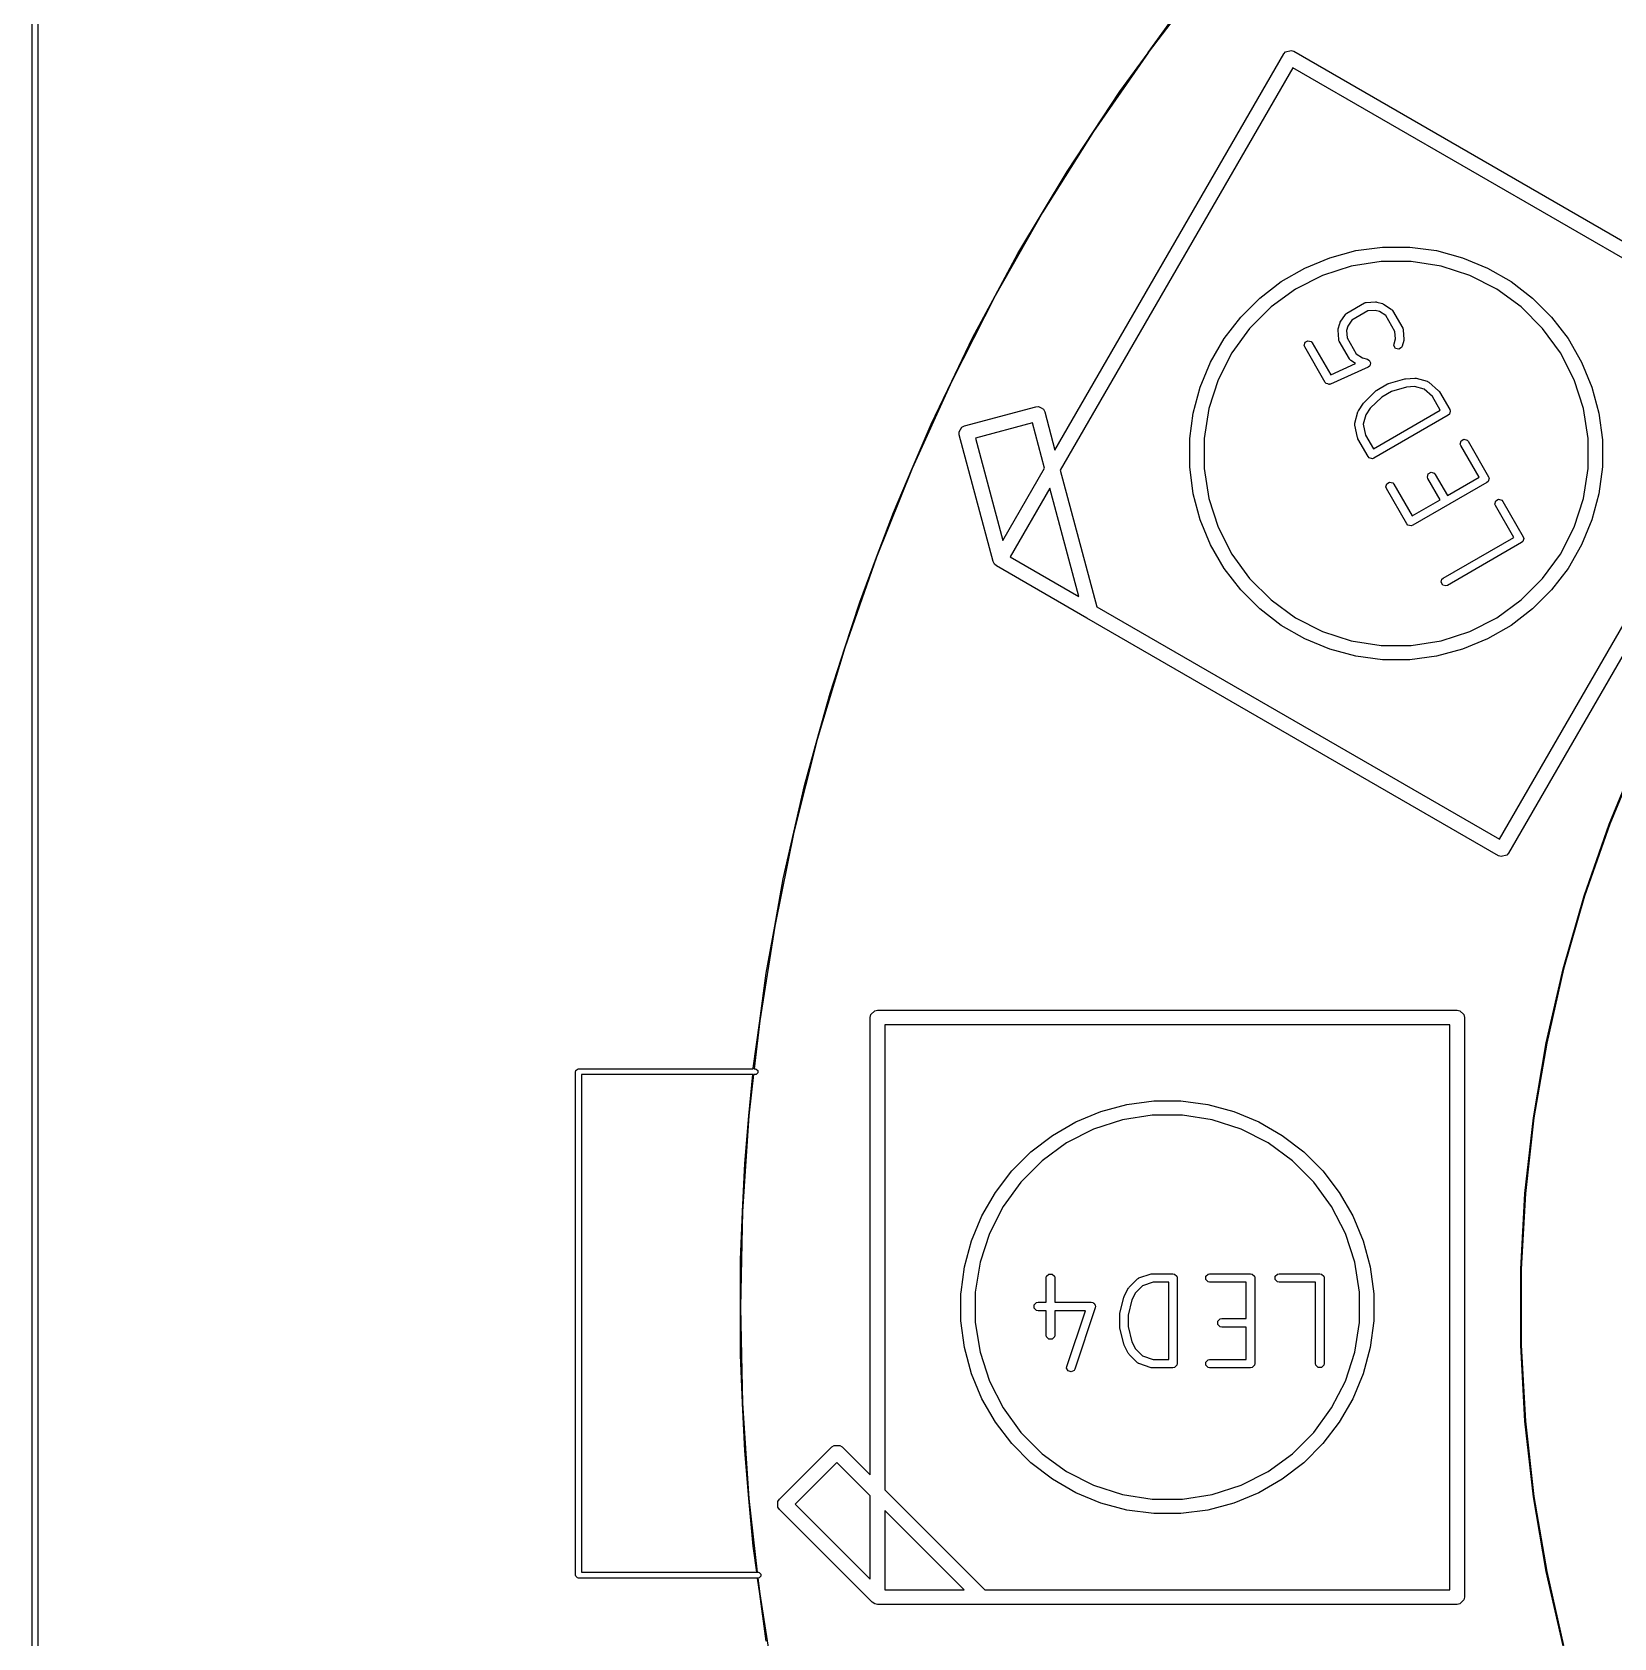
# Model space of a CAD drawing. Header units: inches. Extents: x 4.13 to 6.29, y -4.64 to -3.05.
# Drawn here: x 4.133 to 4.67, y -3.96 to -3.415 of the extents above; entities that cross this region are included whole.
import ezdxf

# ---------------------------------------------------------------- set-up
doc = ezdxf.new("R2010")
doc.units = ezdxf.units.IN
doc.header["$MEASUREMENT"] = 0
doc.layers.add('F.Silkscreen', color=41, linetype='CONTINUOUS', true_color=0xf2eda1)

msp = doc.modelspace()

# ---------------------------------------------------------------- linework, layer by layer
at = {"layer": 'F.Silkscreen', "linetype": 'CONTINUOUS'}
for p, q in [((4.13287, -4.63583), (4.13287, -3.05118)), ((4.13484, -3.05217), (4.13484, -4.63484)), ((4.53159, -3.39569), (4.51189, -3.42157)), ((4.51189, -3.42157), (4.52145, -3.40841)), ((4.48025, -3.55658), (4.55794, -3.42202)), ((4.51189, -3.42158), (4.49336, -3.44831)), ((4.50232, -3.43474), (4.51189, -3.42158)), ((4.51189, -3.42158), (4.51189, -3.42157)), ((4.51189, -3.42157), (4.51189, -3.42157)), ((4.51189, -3.42157), (4.51189, -3.42158)), ((4.55794, -3.42202), (4.55859, -3.42128)), ((4.55859, -3.42128), (4.56044, -3.42079)), ((4.56044, -3.42079), (4.56136, -3.4211)), ((4.56044, -3.42079), (4.56044, -3.42079)), ((4.56136, -3.4211), (4.73184, -3.51953)), ((4.56102, -3.42668), (4.48208, -3.56341)), ((4.72717, -3.52261), (4.56102, -3.42668)), ((4.49336, -3.44831), (4.50232, -3.43474)), ((4.49336, -3.44832), (4.47605, -3.47586)), ((4.4844, -3.4619), (4.49336, -3.44832)), ((4.49336, -3.44832), (4.49336, -3.44831)), ((4.49336, -3.44831), (4.49336, -3.44832)), ((4.49336, -3.44832), (4.49336, -3.44832)), ((4.47605, -3.47586), (4.4844, -3.4619)), ((4.47605, -3.47587), (4.46, -3.50416)), ((4.4677, -3.48983), (4.47605, -3.47587)), ((4.47605, -3.47587), (4.47605, -3.47586)), ((4.47605, -3.47586), (4.47605, -3.47586)), ((4.47605, -3.47586), (4.47605, -3.47587)), ((4.46, -3.50416), (4.4677, -3.48983)), ((4.57356, -3.49121), (4.58243, -3.48883)), ((4.58243, -3.48883), (4.59154, -3.48763)), ((4.59154, -3.48763), (4.60073, -3.48763)), ((4.60073, -3.48763), (4.60984, -3.48883)), ((4.60984, -3.48883), (4.61871, -3.49121)), ((4.55711, -3.49932), (4.56507, -3.49472)), ((4.56507, -3.49472), (4.57356, -3.49121)), ((4.58086, -3.49409), (4.57109, -3.49726)), ((4.591, -3.49248), (4.58086, -3.49409)), ((4.60127, -3.49248), (4.591, -3.49248)), ((4.61141, -3.49409), (4.60127, -3.49248)), ((4.62118, -3.49726), (4.61141, -3.49409)), ((4.61871, -3.49121), (4.6272, -3.49472)), ((4.6272, -3.49472), (4.63516, -3.49932)), ((4.54983, -3.50491), (4.55711, -3.49932)), ((4.57109, -3.49726), (4.56194, -3.50192)), ((4.63033, -3.50192), (4.62118, -3.49726)), ((4.63516, -3.49932), (4.64244, -3.50491)), ((4.45999, -3.50417), (4.44522, -3.53315)), ((4.45228, -3.51849), (4.45999, -3.50417)), ((4.45999, -3.50417), (4.45999, -3.50416)), ((4.45999, -3.50416), (4.46, -3.50416)), ((4.46, -3.50416), (4.45999, -3.50417)), ((4.54333, -3.51141), (4.54983, -3.50491)), ((4.56194, -3.50192), (4.55364, -3.50796)), ((4.57936, -3.51006), (4.58537, -3.5066)), ((4.58537, -3.5066), (4.58544, -3.50657)), ((4.58544, -3.50657), (4.58546, -3.50655)), ((4.58546, -3.50655), (4.58568, -3.50649)), ((4.58568, -3.50649), (4.5859, -3.50642)), ((4.5859, -3.50642), (4.58593, -3.50642)), ((4.58593, -3.50642), (4.586, -3.50641)), ((4.586, -3.50641), (4.5891, -3.50622)), ((4.5891, -3.50622), (4.58933, -3.50625)), ((4.58933, -3.50625), (4.58956, -3.50627)), ((4.58956, -3.50627), (4.59145, -3.50677)), ((4.59145, -3.50677), (4.59166, -3.50688)), ((4.59166, -3.50688), (4.59187, -3.50696)), ((4.59187, -3.50696), (4.59446, -3.50867)), ((4.63863, -3.50796), (4.63033, -3.50192)), ((4.64244, -3.50491), (4.64894, -3.51141)), ((4.53774, -3.5187), (4.54333, -3.51141)), ((4.55364, -3.50796), (4.54638, -3.51522)), ((4.57717, -3.5131), (4.57888, -3.51052)), ((4.57888, -3.51052), (4.57893, -3.51047)), ((4.57893, -3.51047), (4.57894, -3.51043)), ((4.57894, -3.51043), (4.57912, -3.51028)), ((4.57912, -3.51028), (4.57928, -3.51012)), ((4.57928, -3.51012), (4.57931, -3.51011)), ((4.57931, -3.51011), (4.57936, -3.51006)), ((4.5811, -3.51239), (4.57971, -3.5145)), ((4.58651, -3.50926), (4.5811, -3.51239)), ((4.58904, -3.50911), (4.58651, -3.50926)), ((4.59048, -3.5095), (4.58904, -3.50911)), ((4.59259, -3.51089), (4.59048, -3.5095)), ((4.59572, -3.5163), (4.59259, -3.51089)), ((4.59446, -3.50867), (4.59451, -3.50872)), ((4.59451, -3.50872), (4.59454, -3.50873)), ((4.59454, -3.50873), (4.59469, -3.50891)), ((4.59469, -3.50891), (4.59486, -3.50907)), ((4.59486, -3.50907), (4.59487, -3.5091)), ((4.59487, -3.5091), (4.59491, -3.50915)), ((4.59491, -3.50915), (4.59838, -3.51516)), ((4.64589, -3.51522), (4.63863, -3.50796)), ((4.64894, -3.51141), (4.65453, -3.5187)), ((4.54638, -3.51522), (4.54034, -3.52353)), ((4.57643, -3.51588), (4.57646, -3.51565)), ((4.57662, -3.51897), (4.57643, -3.51588)), ((4.57646, -3.51565), (4.57648, -3.51542)), ((4.57648, -3.51542), (4.57699, -3.51353)), ((4.57699, -3.51353), (4.57709, -3.51332)), ((4.57709, -3.51332), (4.57717, -3.5131)), ((4.57971, -3.5145), (4.57932, -3.51594)), ((4.57932, -3.51594), (4.57947, -3.51846)), ((4.59587, -3.51883), (4.59572, -3.5163)), ((4.59838, -3.51516), (4.5984, -3.51523)), ((4.5984, -3.51523), (4.59843, -3.51525)), ((4.59843, -3.51525), (4.59849, -3.51547)), ((4.59849, -3.51547), (4.59856, -3.51569)), ((4.59856, -3.51569), (4.59855, -3.51572)), ((4.59855, -3.51572), (4.59857, -3.51579)), ((4.59857, -3.51579), (4.59876, -3.51889)), ((4.65193, -3.52353), (4.64589, -3.51522)), ((4.44522, -3.53315), (4.45228, -3.51849)), ((4.53314, -3.52665), (4.53774, -3.5187)), ((4.56494, -3.52102), (4.56522, -3.51995)), ((4.56512, -3.52155), (4.56494, -3.52102)), ((4.57205, -3.53356), (4.56512, -3.52155)), ((4.56522, -3.51995), (4.56618, -3.5194)), ((4.56618, -3.5194), (4.56724, -3.51969)), ((4.56724, -3.51969), (4.56761, -3.52011)), ((4.56761, -3.52011), (4.5739, -3.53099)), ((4.57664, -3.51904), (4.57662, -3.51897)), ((4.57663, -3.51908), (4.57664, -3.51904)), ((4.5767, -3.51929), (4.57663, -3.51908)), ((4.57676, -3.51952), (4.5767, -3.51929)), ((4.57678, -3.51954), (4.57676, -3.51952)), ((4.57681, -3.51961), (4.57678, -3.51954)), ((4.58027, -3.52561), (4.57681, -3.51961)), ((4.57947, -3.51846), (4.5826, -3.52388)), ((4.59538, -3.52106), (4.59542, -3.5205)), ((4.59593, -3.52201), (4.59538, -3.52106)), ((4.59542, -3.5205), (4.59587, -3.51883)), ((4.597, -3.5223), (4.59593, -3.52201)), ((4.59795, -3.52174), (4.597, -3.5223)), ((4.5982, -3.52124), (4.59795, -3.52174)), ((4.59871, -3.51935), (4.5982, -3.52124)), ((4.59872, -3.51912), (4.59871, -3.51935)), ((4.59876, -3.51889), (4.59872, -3.51912)), ((4.63125, -3.68875), (4.72717, -3.52261)), ((4.73275, -3.52294), (4.63433, -3.69342)), ((4.65453, -3.5187), (4.65913, -3.52665)), ((4.52963, -3.53514), (4.53314, -3.52665)), ((4.54034, -3.52353), (4.53568, -3.53268)), ((4.5866, -3.52842), (4.57389, -3.53415)), ((4.5739, -3.53099), (4.58236, -3.52717)), ((4.58032, -3.52567), (4.58027, -3.52561)), ((4.58033, -3.5257), (4.58032, -3.52567)), ((4.58049, -3.52586), (4.58033, -3.5257)), ((4.58064, -3.52603), (4.58049, -3.52586)), ((4.58068, -3.52604), (4.58064, -3.52603)), ((4.58073, -3.52609), (4.58068, -3.52604)), ((4.58236, -3.52717), (4.58073, -3.52609)), ((4.5826, -3.52388), (4.58471, -3.52527)), ((4.58471, -3.52527), (4.58638, -3.52572)), ((4.58638, -3.52572), (4.58688, -3.52597)), ((4.58705, -3.52809), (4.5866, -3.52842)), ((4.58688, -3.52597), (4.58692, -3.52603)), ((4.58692, -3.52603), (4.58699, -3.52606)), ((4.58699, -3.52606), (4.58719, -3.5265)), ((4.58708, -3.52802), (4.58705, -3.52809)), ((4.58715, -3.52798), (4.58708, -3.52802)), ((4.58727, -3.52752), (4.58715, -3.52798)), ((4.58719, -3.5265), (4.58743, -3.52692)), ((4.58744, -3.52706), (4.58727, -3.52752)), ((4.58743, -3.52692), (4.58741, -3.52699)), ((4.58741, -3.52699), (4.58744, -3.52706)), ((4.65659, -3.53268), (4.65193, -3.52353)), ((4.65913, -3.52665), (4.66264, -3.53514)), ((4.44522, -3.53315), (4.43177, -3.56277)), ((4.43816, -3.54781), (4.44522, -3.53315)), ((4.44522, -3.53315), (4.44522, -3.53315)), ((4.44522, -3.53315), (4.44522, -3.53315)), ((4.44522, -3.53315), (4.44522, -3.53315)), ((4.53568, -3.53268), (4.53251, -3.54244)), ((4.57229, -3.53382), (4.57205, -3.53356)), ((4.57231, -3.53389), (4.57229, -3.53382)), ((4.57236, -3.53391), (4.57231, -3.53389)), ((4.57242, -3.53398), (4.57236, -3.53391)), ((4.57289, -3.53411), (4.57242, -3.53398)), ((4.57335, -3.53428), (4.57289, -3.53411)), ((4.57345, -3.53426), (4.57335, -3.53428)), ((4.57349, -3.53427), (4.57345, -3.53426)), ((4.57355, -3.53423), (4.57349, -3.53427)), ((4.57389, -3.53415), (4.57355, -3.53423)), ((4.58963, -3.53616), (4.59323, -3.53408)), ((4.59323, -3.53408), (4.5934, -3.53402)), ((4.5934, -3.53402), (4.59356, -3.53394)), ((4.59356, -3.53394), (4.59905, -3.53237)), ((4.59905, -3.53237), (4.59921, -3.53236)), ((4.59921, -3.53236), (4.59936, -3.53232)), ((4.59936, -3.53232), (4.60246, -3.53213)), ((4.60246, -3.53213), (4.60269, -3.53216)), ((4.60269, -3.53216), (4.60292, -3.53218)), ((4.60292, -3.53218), (4.6067, -3.53319)), ((4.6067, -3.53319), (4.60677, -3.53323)), ((4.60677, -3.53323), (4.6068, -3.53322)), ((4.6068, -3.53322), (4.607, -3.53334)), ((4.607, -3.53334), (4.60721, -3.53344)), ((4.60721, -3.53344), (4.60722, -3.53347)), ((4.60722, -3.53347), (4.60729, -3.53351)), ((4.60729, -3.53351), (4.61057, -3.53642)), ((4.65976, -3.54244), (4.65659, -3.53268)), ((4.52725, -3.54401), (4.52963, -3.53514)), ((4.58524, -3.54035), (4.58935, -3.53637)), ((4.59122, -3.53857), (4.58735, -3.54231)), ((4.58935, -3.53637), (4.5895, -3.53628)), ((4.5895, -3.53628), (4.58963, -3.53616)), ((4.59452, -3.53666), (4.59122, -3.53857)), ((4.59969, -3.53518), (4.59452, -3.53666)), ((4.6024, -3.53502), (4.59969, -3.53518)), ((4.60563, -3.53589), (4.6024, -3.53502)), ((4.60848, -3.53842), (4.60563, -3.53589)), ((4.61111, -3.54297), (4.60848, -3.53842)), ((4.61057, -3.53642), (4.61071, -3.5366)), ((4.61071, -3.5366), (4.61086, -3.53677)), ((4.61086, -3.53677), (4.61433, -3.54278)), ((4.66264, -3.53514), (4.66502, -3.54401)), ((4.44951, -3.5483), (4.47371, -3.54182)), ((4.47371, -3.54182), (4.47468, -3.54175)), ((4.47468, -3.54175), (4.47468, -3.54175)), ((4.47468, -3.54175), (4.47468, -3.54175)), ((4.47468, -3.54175), (4.47557, -3.54227)), ((4.47557, -3.54227), (4.47634, -3.54271)), ((4.47634, -3.54271), (4.47677, -3.54359)), ((4.47677, -3.54359), (4.48025, -3.55658)), ((4.52612, -3.55258), (4.52725, -3.54401)), ((4.53251, -3.54244), (4.5309, -3.55258)), ((4.58212, -3.54739), (4.58314, -3.5436)), ((4.58314, -3.5436), (4.58324, -3.54339)), ((4.58324, -3.54339), (4.58333, -3.54318)), ((4.58333, -3.54318), (4.58504, -3.54059)), ((4.58586, -3.54457), (4.58499, -3.5478)), ((4.58504, -3.54059), (4.58515, -3.54048)), ((4.58515, -3.54048), (4.58524, -3.54035)), ((4.58735, -3.54231), (4.58586, -3.54457)), ((4.58839, -3.55609), (4.61111, -3.54297)), ((4.6138, -3.54475), (4.58858, -3.55931)), ((4.61422, -3.54438), (4.6138, -3.54475)), ((4.61451, -3.54331), (4.61422, -3.54438)), ((4.61422, -3.54438), (4.61422, -3.54438)), ((4.61433, -3.54278), (4.61451, -3.54331)), ((4.66137, -3.55258), (4.65976, -3.54244)), ((4.66502, -3.54401), (4.66622, -3.55312)), ((4.43177, -3.56277), (4.43816, -3.54781)), ((4.44768, -3.55039), (4.44863, -3.54873)), ((4.44774, -3.55137), (4.44768, -3.55039)), ((4.44863, -3.54873), (4.44951, -3.5483)), ((4.47259, -3.5473), (4.45322, -3.55249)), ((4.47672, -3.5627), (4.47259, -3.5473)), ((4.58209, -3.54795), (4.5821, -3.54772)), ((4.5821, -3.54798), (4.58209, -3.54795)), ((4.5821, -3.54749), (4.58212, -3.54746)), ((4.5821, -3.54772), (4.5821, -3.54749)), ((4.5821, -3.54805), (4.5821, -3.54798)), ((4.58298, -3.55234), (4.5821, -3.54805)), ((4.58212, -3.54746), (4.58212, -3.54739)), ((4.58499, -3.5478), (4.58576, -3.55154)), ((4.45927, -3.59439), (4.44774, -3.55137)), ((4.45322, -3.55249), (4.46254, -3.58727)), ((4.52605, -3.55312), (4.52612, -3.55258)), ((4.52605, -3.56231), (4.52605, -3.55312)), ((4.5309, -3.55258), (4.5309, -3.56285)), ((4.58307, -3.55256), (4.58298, -3.55234)), ((4.58315, -3.55277), (4.58307, -3.55256)), ((4.58661, -3.55878), (4.58315, -3.55277)), ((4.58576, -3.55154), (4.58839, -3.55609)), ((4.61789, -3.5545), (4.61818, -3.55343)), ((4.61807, -3.55503), (4.61789, -3.5545)), ((4.62429, -3.56579), (4.61807, -3.55503)), ((4.61818, -3.55343), (4.61913, -3.55288)), ((4.61913, -3.55288), (4.6202, -3.55316)), ((4.6202, -3.55316), (4.62057, -3.55359)), ((4.62057, -3.55359), (4.6275, -3.5656)), ((4.66137, -3.56285), (4.66137, -3.55258)), ((4.66622, -3.55312), (4.66622, -3.56231)), ((4.58698, -3.5592), (4.58661, -3.55878)), ((4.58805, -3.55949), (4.58698, -3.5592)), ((4.58858, -3.55931), (4.58805, -3.55949)), ((4.58805, -3.55949), (4.58805, -3.55949)), ((4.43177, -3.56278), (4.41966, -3.59297)), ((4.42537, -3.57774), (4.43177, -3.56278)), ((4.43177, -3.56278), (4.43177, -3.56277)), ((4.43177, -3.56277), (4.43177, -3.56277)), ((4.43177, -3.56277), (4.43177, -3.56278)), ((4.46254, -3.58727), (4.47672, -3.5627)), ((4.48208, -3.56341), (4.49452, -3.60981)), ((4.52725, -3.57142), (4.52605, -3.56231)), ((4.5309, -3.56285), (4.53251, -3.57299)), ((4.60676, -3.56572), (4.60705, -3.56466)), ((4.60694, -3.56626), (4.60676, -3.56572)), ((4.61108, -3.57342), (4.60694, -3.56626)), ((4.60705, -3.56466), (4.608, -3.56411)), ((4.608, -3.56411), (4.60907, -3.56439)), ((4.60907, -3.56439), (4.60944, -3.56482)), ((4.60944, -3.56482), (4.61357, -3.57198)), ((4.61357, -3.57198), (4.62429, -3.56579)), ((4.62768, -3.56613), (4.6274, -3.56719)), ((4.6275, -3.5656), (4.62768, -3.56613)), ((4.65976, -3.57299), (4.66137, -3.56285)), ((4.66622, -3.56231), (4.66502, -3.57142)), ((4.47855, -3.56953), (4.4651, -3.59283)), ((4.48839, -3.60628), (4.47855, -3.56953)), ((4.52963, -3.58029), (4.52725, -3.57142)), ((4.59267, -3.56906), (4.59296, -3.56799)), ((4.59285, -3.56959), (4.59267, -3.56906)), ((4.59979, -3.5816), (4.59285, -3.56959)), ((4.59296, -3.56799), (4.59391, -3.56744)), ((4.59391, -3.56744), (4.59498, -3.56772)), ((4.59498, -3.56772), (4.59535, -3.56815)), ((4.59535, -3.56815), (4.60156, -3.57891)), ((4.62697, -3.56756), (4.60175, -3.58212)), ((4.6274, -3.56719), (4.62697, -3.56756)), ((4.66502, -3.57142), (4.66264, -3.58029)), ((4.41966, -3.59297), (4.42537, -3.57774)), ((4.53251, -3.57299), (4.53568, -3.58276)), ((4.60156, -3.57891), (4.61108, -3.57342)), ((4.62968, -3.57491), (4.62996, -3.57385)), ((4.62986, -3.57544), (4.62968, -3.57491)), ((4.63607, -3.5862), (4.62986, -3.57544)), ((4.62996, -3.57385), (4.63092, -3.57329)), ((4.63092, -3.57329), (4.63198, -3.57358)), ((4.63198, -3.57358), (4.63235, -3.574)), ((4.63235, -3.574), (4.63929, -3.58601)), ((4.65659, -3.58276), (4.65976, -3.57299)), ((4.53314, -3.58878), (4.52963, -3.58029)), ((4.53568, -3.58276), (4.54034, -3.59191)), ((4.60016, -3.58202), (4.59979, -3.5816)), ((4.60122, -3.5823), (4.60016, -3.58202)), ((4.60175, -3.58212), (4.60122, -3.5823)), ((4.65193, -3.59191), (4.65659, -3.58276)), ((4.66264, -3.58029), (4.65913, -3.58878)), ((4.53774, -3.59674), (4.53314, -3.58878)), ((4.6121, -3.60004), (4.63607, -3.5862)), ((4.63876, -3.58798), (4.61354, -3.60254)), ((4.63918, -3.58761), (4.63876, -3.58798)), ((4.63947, -3.58654), (4.63918, -3.58761)), ((4.63929, -3.58601), (4.63947, -3.58654)), ((4.65913, -3.58878), (4.65453, -3.59674)), ((4.41965, -3.59297), (4.40891, -3.62368)), ((4.41394, -3.6082), (4.41965, -3.59297)), ((4.41965, -3.59297), (4.41965, -3.59297)), ((4.41965, -3.59297), (4.41966, -3.59297)), ((4.41966, -3.59297), (4.41965, -3.59297)), ((4.4651, -3.59283), (4.48839, -3.60628)), ((4.54034, -3.59191), (4.54638, -3.60021)), ((4.64589, -3.60021), (4.65193, -3.59191)), ((4.4597, -3.59526), (4.45927, -3.59439)), ((4.46043, -3.59591), (4.4597, -3.59526)), ((4.4597, -3.59526), (4.4597, -3.59526)), ((4.49112, -3.61362), (4.46043, -3.59591)), ((4.54333, -3.60403), (4.53774, -3.59674)), ((4.65453, -3.59674), (4.64894, -3.60403)), ((4.54983, -3.61052), (4.54333, -3.60403)), ((4.54638, -3.60021), (4.55364, -3.60747)), ((4.61139, -3.60148), (4.61168, -3.60041)), ((4.61194, -3.60243), (4.61139, -3.60148)), ((4.61168, -3.60041), (4.6121, -3.60004)), ((4.61301, -3.60272), (4.61194, -3.60243)), ((4.61354, -3.60254), (4.61301, -3.60272)), ((4.63863, -3.60747), (4.64589, -3.60021)), ((4.64894, -3.60403), (4.64244, -3.61052)), ((4.40891, -3.62368), (4.41394, -3.6082)), ((4.49452, -3.60981), (4.63125, -3.68875)), ((4.55711, -3.61611), (4.54983, -3.61052)), ((4.55364, -3.60747), (4.56194, -3.61351)), ((4.63033, -3.61351), (4.63863, -3.60747)), ((4.64244, -3.61052), (4.63516, -3.61611)), ((4.63091, -3.69433), (4.49112, -3.61362)), ((4.56194, -3.61351), (4.57109, -3.61817)), ((4.62118, -3.61817), (4.63033, -3.61351)), ((4.56507, -3.62071), (4.55711, -3.61611)), ((4.57356, -3.62422), (4.56507, -3.62071)), ((4.57109, -3.61817), (4.58086, -3.62134)), ((4.58086, -3.62134), (4.591, -3.62295)), ((4.60127, -3.62295), (4.61141, -3.62134)), ((4.61141, -3.62134), (4.62118, -3.61817)), ((4.6272, -3.62071), (4.61871, -3.62422)), ((4.63516, -3.61611), (4.6272, -3.62071)), ((4.40891, -3.62368), (4.39955, -3.65484)), ((4.40388, -3.63915), (4.40891, -3.62368)), ((4.40891, -3.62368), (4.40891, -3.62368)), ((4.40891, -3.62368), (4.40891, -3.62368)), ((4.40891, -3.62368), (4.40891, -3.62368)), ((4.58243, -3.6266), (4.57356, -3.62422)), ((4.59154, -3.6278), (4.58243, -3.6266)), ((4.591, -3.62295), (4.60127, -3.62295)), ((4.60984, -3.6266), (4.60073, -3.6278)), ((4.61871, -3.62422), (4.60984, -3.6266)), ((4.60073, -3.6278), (4.59154, -3.6278)), ((4.39955, -3.65484), (4.40388, -3.63915)), ((4.39955, -3.65484), (4.3916, -3.68639)), ((4.39522, -3.67053), (4.39955, -3.65484)), ((4.39955, -3.65484), (4.39955, -3.65484)), ((4.39955, -3.65484), (4.39955, -3.65484)), ((4.39955, -3.65484), (4.39955, -3.65484)), ((4.6685, -3.68361), (4.67838, -3.65976)), ((4.67854, -3.65983), (4.66867, -3.68367)), ((4.3916, -3.68639), (4.39522, -3.67053)), ((4.3916, -3.68639), (4.38508, -3.71826)), ((4.38798, -3.70225), (4.3916, -3.68639)), ((4.3916, -3.68639), (4.3916, -3.68639)), ((4.3916, -3.68639), (4.3916, -3.68639)), ((4.3916, -3.68639), (4.3916, -3.68639)), ((4.65998, -3.70797), (4.6685, -3.68361)), ((4.66867, -3.68367), (4.66015, -3.70803)), ((4.63183, -3.69465), (4.63091, -3.69433)), ((4.63183, -3.69465), (4.63183, -3.69465)), ((4.63368, -3.69415), (4.63183, -3.69465)), ((4.63183, -3.69465), (4.63183, -3.69465)), ((4.63183, -3.69465), (4.63183, -3.69465)), ((4.63433, -3.69342), (4.63368, -3.69415)), ((4.63368, -3.69415), (4.63368, -3.69415)), ((4.38508, -3.71826), (4.38798, -3.70225)), ((4.65283, -3.73277), (4.65998, -3.70797)), ((4.66015, -3.70803), (4.65301, -3.73282)), ((4.38508, -3.71827), (4.37999, -3.75039)), ((4.38217, -3.73427), (4.38508, -3.71827)), ((4.38508, -3.71827), (4.38508, -3.71826)), ((4.38508, -3.71826), (4.38508, -3.71826)), ((4.38508, -3.71826), (4.38508, -3.71827)), ((4.37999, -3.75039), (4.38217, -3.73427)), ((4.64709, -3.75794), (4.65283, -3.73277)), ((4.65301, -3.73282), (4.64726, -3.75797)), ((4.41769, -3.74833), (4.41904, -3.74698)), ((4.41904, -3.74698), (4.42, -3.74679)), ((4.42, -3.74679), (4.61685, -3.74679)), ((4.61685, -3.74679), (4.61781, -3.74698)), ((4.61781, -3.74698), (4.61916, -3.74833)), ((4.3778, -3.76652), (4.37999, -3.7504)), ((4.37999, -3.7504), (4.37815, -3.76673)), ((4.37999, -3.7504), (4.37999, -3.75039)), ((4.37999, -3.75039), (4.37999, -3.7504)), ((4.37999, -3.7504), (4.37999, -3.7504)), ((4.4175, -3.74929), (4.41769, -3.74833)), ((4.4175, -3.90467), (4.4175, -3.74929)), ((4.4225, -3.75179), (4.4225, -3.90967)), ((4.61435, -3.75179), (4.4225, -3.75179)), ((4.61435, -3.94364), (4.61435, -3.75179)), ((4.61916, -3.74833), (4.61935, -3.74929)), ((4.61935, -3.74929), (4.61935, -3.94614)), ((4.64276, -3.78339), (4.64709, -3.75794)), ((4.64726, -3.75797), (4.64294, -3.78341)), ((4.31744, -3.76772), (4.31752, -3.76734)), ((4.31744, -3.93872), (4.31744, -3.76772)), ((4.31752, -3.76734), (4.31805, -3.76681)), ((4.31805, -3.76681), (4.31843, -3.76673)), ((4.31843, -3.76673), (4.37778, -3.76673)), ((4.37761, -3.7687), (4.31941, -3.7687)), ((4.31941, -3.7687), (4.31941, -3.93773)), ((4.37792, -3.7687), (4.37634, -3.78272)), ((4.37634, -3.78272), (4.37761, -3.7687)), ((4.37778, -3.76673), (4.3778, -3.76652)), ((4.37843, -3.7687), (4.37792, -3.7687)), ((4.37815, -3.76673), (4.37843, -3.76673)), ((4.37843, -3.76673), (4.3788, -3.76681)), ((4.3788, -3.76863), (4.37843, -3.7687)), ((4.3788, -3.76681), (4.37933, -3.76734)), ((4.37933, -3.76809), (4.3788, -3.76863)), ((4.37933, -3.76734), (4.37933, -3.76809)), ((4.49585, -3.78121), (4.50472, -3.77883)), ((4.50472, -3.77883), (4.51383, -3.77763)), ((4.51383, -3.77763), (4.52302, -3.77763)), ((4.52302, -3.77763), (4.53213, -3.77883)), ((4.53213, -3.77883), (4.541, -3.78121)), ((4.37634, -3.78273), (4.37416, -3.81519)), ((4.37489, -3.79893), (4.37634, -3.78273)), ((4.37634, -3.78273), (4.37634, -3.78272)), ((4.37634, -3.78272), (4.37634, -3.78273)), ((4.37634, -3.78273), (4.37634, -3.78273)), ((4.4794, -3.78932), (4.48736, -3.78472)), ((4.48736, -3.78472), (4.49585, -3.78121)), ((4.50315, -3.78409), (4.49338, -3.78726)), ((4.51329, -3.78248), (4.50315, -3.78409)), ((4.52356, -3.78248), (4.51329, -3.78248)), ((4.5337, -3.78409), (4.52356, -3.78248)), ((4.54347, -3.78726), (4.5337, -3.78409)), ((4.541, -3.78121), (4.54949, -3.78472)), ((4.54949, -3.78472), (4.55745, -3.78932)), ((4.63987, -3.80904), (4.64276, -3.78339)), ((4.64294, -3.78341), (4.64005, -3.80905)), ((4.47212, -3.79491), (4.4794, -3.78932)), ((4.49338, -3.78726), (4.48423, -3.79192)), ((4.55262, -3.79192), (4.54347, -3.78726)), ((4.55745, -3.78932), (4.56473, -3.79491)), ((4.46562, -3.80141), (4.47212, -3.79491)), ((4.48423, -3.79192), (4.47593, -3.79796)), ((4.56092, -3.79796), (4.55262, -3.79192)), ((4.56473, -3.79491), (4.57123, -3.80141)), ((4.37416, -3.81519), (4.37489, -3.79893)), ((4.46003, -3.8087), (4.46562, -3.80141)), ((4.47593, -3.79796), (4.46867, -3.80522)), ((4.56818, -3.80522), (4.56092, -3.79796)), ((4.57123, -3.80141), (4.57682, -3.8087)), ((4.46867, -3.80522), (4.46263, -3.81353)), ((4.57422, -3.81353), (4.56818, -3.80522)), ((4.45543, -3.81665), (4.46003, -3.8087)), ((4.57682, -3.8087), (4.58142, -3.81665)), ((4.63843, -3.83481), (4.63987, -3.80904)), ((4.64005, -3.80905), (4.63861, -3.83482)), ((4.37343, -3.83144), (4.37416, -3.81519)), ((4.37416, -3.81519), (4.37343, -3.84771)), ((4.37416, -3.81519), (4.37416, -3.81519)), ((4.37416, -3.81519), (4.37416, -3.81519)), ((4.37416, -3.81519), (4.37416, -3.81519)), ((4.45192, -3.82514), (4.45543, -3.81665)), ((4.46263, -3.81353), (4.45797, -3.82268)), ((4.57888, -3.82268), (4.57422, -3.81353)), ((4.58142, -3.81665), (4.58493, -3.82514)), ((4.45797, -3.82268), (4.4548, -3.83244)), ((4.58205, -3.83244), (4.57888, -3.82268)), ((4.44954, -3.83401), (4.45192, -3.82514)), ((4.58493, -3.82514), (4.58731, -3.83401)), ((4.37343, -3.84771), (4.37343, -3.83144)), ((4.44841, -3.84258), (4.44954, -3.83401)), ((4.4548, -3.83244), (4.45319, -3.84258)), ((4.58366, -3.84258), (4.58205, -3.83244)), ((4.58731, -3.83401), (4.58851, -3.84312)), ((4.47728, -3.83775), (4.47739, -3.8372)), ((4.47728, -3.84602), (4.47728, -3.83775)), ((4.47739, -3.8372), (4.47817, -3.83642)), ((4.47817, -3.83642), (4.47927, -3.83642)), ((4.47927, -3.83642), (4.48005, -3.8372)), ((4.48005, -3.8372), (4.48016, -3.83775)), ((4.48016, -3.83775), (4.48016, -3.84602)), ((4.50543, -3.8409), (4.50821, -3.83812)), ((4.50821, -3.83812), (4.50827, -3.83808)), ((4.50827, -3.83808), (4.50828, -3.83805)), ((4.50828, -3.83805), (4.50848, -3.83794)), ((4.50848, -3.83794), (4.50867, -3.83781)), ((4.50867, -3.83781), (4.50871, -3.83781)), ((4.50871, -3.83781), (4.50877, -3.83777)), ((4.50877, -3.83777), (4.51293, -3.83639)), ((4.51362, -3.83919), (4.51, -3.8404)), ((4.51293, -3.83639), (4.51316, -3.83636)), ((4.51316, -3.83636), (4.51339, -3.83631)), ((4.51339, -3.83631), (4.52032, -3.83631)), ((4.51888, -3.83919), (4.51362, -3.83919)), ((4.51888, -3.86543), (4.51888, -3.83919)), ((4.52032, -3.83631), (4.52087, -3.83642)), ((4.52087, -3.83642), (4.52165, -3.8372)), ((4.52165, -3.8372), (4.52176, -3.83775)), ((4.52176, -3.83775), (4.52176, -3.86687)), ((4.53147, -3.8372), (4.53225, -3.83642)), ((4.53147, -3.8383), (4.53147, -3.8372)), ((4.53225, -3.83908), (4.53147, -3.8383)), ((4.53225, -3.83642), (4.5328, -3.83631)), ((4.5328, -3.83919), (4.53225, -3.83908)), ((4.5328, -3.83631), (4.54667, -3.83631)), ((4.54523, -3.83919), (4.5328, -3.83919)), ((4.54523, -3.85157), (4.54523, -3.83919)), ((4.54667, -3.83631), (4.54722, -3.83642)), ((4.54722, -3.83642), (4.548, -3.8372)), ((4.548, -3.8372), (4.54811, -3.83775)), ((4.54811, -3.83775), (4.54811, -3.86687)), ((4.55504, -3.8372), (4.55582, -3.83642)), ((4.55504, -3.8383), (4.55504, -3.8372)), ((4.55582, -3.83908), (4.55504, -3.8383)), ((4.55582, -3.83642), (4.55637, -3.83631)), ((4.55637, -3.83919), (4.55582, -3.83908)), ((4.55637, -3.83631), (4.57024, -3.83631)), ((4.5688, -3.83919), (4.55637, -3.83919)), ((4.5688, -3.86687), (4.5688, -3.83919)), ((4.57024, -3.83631), (4.57079, -3.83642)), ((4.57079, -3.83642), (4.57157, -3.8372)), ((4.57157, -3.8372), (4.57168, -3.83775)), ((4.57168, -3.83775), (4.57168, -3.86687)), ((4.63843, -3.83482), (4.63843, -3.83481)), ((4.63843, -3.86062), (4.63843, -3.83482)), ((4.63861, -3.83482), (4.63861, -3.86062)), ((4.44834, -3.84312), (4.44841, -3.84258)), ((4.44834, -3.85231), (4.44834, -3.84312)), ((4.45319, -3.84258), (4.45319, -3.85285)), ((4.50228, -3.84988), (4.50367, -3.84434)), ((4.50367, -3.84434), (4.50374, -3.84419)), ((4.50374, -3.84419), (4.50378, -3.84404)), ((4.50378, -3.84404), (4.50516, -3.84127)), ((4.50516, -3.84127), (4.50531, -3.84109)), ((4.50531, -3.84109), (4.50543, -3.8409)), ((4.50764, -3.84277), (4.50642, -3.84519)), ((4.51, -3.8404), (4.50764, -3.84277)), ((4.58366, -3.85285), (4.58366, -3.84258)), ((4.58851, -3.84312), (4.58851, -3.85231)), ((4.37343, -3.84772), (4.37343, -3.84771)), ((4.37343, -3.84771), (4.37343, -3.84772)), ((4.37343, -3.86399), (4.37343, -3.84772)), ((4.37343, -3.84772), (4.37416, -3.88024)), ((4.37343, -3.84772), (4.37343, -3.84772)), ((4.37343, -3.84772), (4.37343, -3.84772)), ((4.47323, -3.84691), (4.47401, -3.84613)), ((4.47323, -3.84801), (4.47323, -3.84691)), ((4.47401, -3.84879), (4.47323, -3.84801)), ((4.47401, -3.84613), (4.47456, -3.84602)), ((4.47456, -3.8489), (4.47401, -3.84879)), ((4.47456, -3.84602), (4.47728, -3.84602)), ((4.47728, -3.8489), (4.47456, -3.8489)), ((4.47728, -3.85717), (4.47728, -3.8489)), ((4.48016, -3.84602), (4.49259, -3.84602)), ((4.49059, -3.8489), (4.48016, -3.8489)), ((4.48016, -3.8489), (4.48016, -3.85717)), ((4.48429, -3.8678), (4.49059, -3.8489)), ((4.49395, -3.84792), (4.48702, -3.86872)), ((4.49259, -3.84602), (4.49314, -3.84613)), ((4.49314, -3.84613), (4.4933, -3.8463)), ((4.4933, -3.8463), (4.49353, -3.84637)), ((4.49353, -3.84637), (4.49368, -3.84667)), ((4.49368, -3.84667), (4.49392, -3.84691)), ((4.49392, -3.84691), (4.49392, -3.84715)), ((4.49392, -3.84715), (4.49402, -3.84736)), ((4.49402, -3.84736), (4.49395, -3.84792)), ((4.50224, -3.85023), (4.50227, -3.85006)), ((4.50224, -3.85439), (4.50224, -3.85023)), ((4.50227, -3.85006), (4.50228, -3.84988)), ((4.50642, -3.84519), (4.50512, -3.85041)), ((4.50512, -3.85041), (4.50512, -3.85422)), ((4.44954, -3.86142), (4.44834, -3.85231)), ((4.45319, -3.85285), (4.4548, -3.86299)), ((4.50227, -3.85457), (4.50224, -3.85439)), ((4.50228, -3.85474), (4.50227, -3.85457)), ((4.50367, -3.86029), (4.50228, -3.85474)), ((4.50512, -3.85422), (4.50642, -3.85944)), ((4.53563, -3.85246), (4.53641, -3.85168)), ((4.53563, -3.85356), (4.53563, -3.85246)), ((4.53641, -3.85434), (4.53563, -3.85356)), ((4.53641, -3.85168), (4.53696, -3.85157)), ((4.53696, -3.85445), (4.53641, -3.85434)), ((4.53696, -3.85157), (4.54523, -3.85157)), ((4.54523, -3.85445), (4.53696, -3.85445)), ((4.54523, -3.86543), (4.54523, -3.85445)), ((4.58205, -3.86299), (4.58366, -3.85285)), ((4.58851, -3.85231), (4.58731, -3.86142)), ((4.45192, -3.87029), (4.44954, -3.86142)), ((4.47739, -3.85772), (4.47728, -3.85717)), ((4.47817, -3.8585), (4.47739, -3.85772)), ((4.47927, -3.8585), (4.47817, -3.8585)), ((4.48005, -3.85772), (4.47927, -3.8585)), ((4.48016, -3.85717), (4.48005, -3.85772)), ((4.50374, -3.86043), (4.50367, -3.86029)), ((4.50378, -3.86058), (4.50374, -3.86043)), ((4.50516, -3.86336), (4.50378, -3.86058)), ((4.50642, -3.85944), (4.50764, -3.86186)), ((4.58731, -3.86142), (4.58493, -3.87029)), ((4.63987, -3.88639), (4.63843, -3.86062)), ((4.63861, -3.86062), (4.64005, -3.88638)), ((4.37416, -3.88024), (4.37343, -3.86399)), ((4.4548, -3.86299), (4.45797, -3.87276)), ((4.50531, -3.86354), (4.50516, -3.86336)), ((4.50543, -3.86373), (4.50531, -3.86354)), ((4.50821, -3.8665), (4.50543, -3.86373)), ((4.50764, -3.86186), (4.51, -3.86423)), ((4.50827, -3.86654), (4.50821, -3.8665)), ((4.50828, -3.86657), (4.50827, -3.86654)), ((4.50848, -3.86669), (4.50828, -3.86657)), ((4.50867, -3.86682), (4.50848, -3.86669)), ((4.50871, -3.86682), (4.50867, -3.86682)), ((4.50877, -3.86685), (4.50871, -3.86682)), ((4.51293, -3.86824), (4.50877, -3.86685)), ((4.51, -3.86423), (4.51362, -3.86543)), ((4.51362, -3.86543), (4.51888, -3.86543)), ((4.52176, -3.86687), (4.52165, -3.86742)), ((4.53147, -3.86632), (4.53225, -3.86554)), ((4.53147, -3.86742), (4.53147, -3.86632)), ((4.53225, -3.86554), (4.5328, -3.86543)), ((4.5328, -3.86543), (4.54523, -3.86543)), ((4.54811, -3.86687), (4.548, -3.86742)), ((4.56891, -3.86742), (4.5688, -3.86687)), ((4.57168, -3.86687), (4.57157, -3.86742)), ((4.57888, -3.87276), (4.58205, -3.86299)), ((4.45543, -3.87878), (4.45192, -3.87029)), ((4.48422, -3.86836), (4.48429, -3.8678)), ((4.48471, -3.86935), (4.48422, -3.86836)), ((4.48575, -3.8697), (4.48471, -3.86935)), ((4.48674, -3.8692), (4.48575, -3.8697)), ((4.48702, -3.86872), (4.48674, -3.8692)), ((4.51316, -3.86827), (4.51293, -3.86824)), ((4.51339, -3.86831), (4.51316, -3.86827)), ((4.52032, -3.86831), (4.51339, -3.86831)), ((4.52087, -3.8682), (4.52032, -3.86831)), ((4.52165, -3.86742), (4.52087, -3.8682)), ((4.53225, -3.8682), (4.53147, -3.86742)), ((4.5328, -3.86831), (4.53225, -3.8682)), ((4.54667, -3.86831), (4.5328, -3.86831)), ((4.54722, -3.8682), (4.54667, -3.86831)), ((4.548, -3.86742), (4.54722, -3.8682)), ((4.56969, -3.8682), (4.56891, -3.86742)), ((4.57079, -3.8682), (4.56969, -3.8682)), ((4.57157, -3.86742), (4.57079, -3.8682)), ((4.58493, -3.87029), (4.58142, -3.87878)), ((4.45797, -3.87276), (4.46263, -3.88191)), ((4.57422, -3.88191), (4.57888, -3.87276)), ((4.37416, -3.88025), (4.37416, -3.88024)), ((4.37416, -3.88024), (4.37416, -3.88024)), ((4.37416, -3.88024), (4.37416, -3.88025)), ((4.37489, -3.8965), (4.37416, -3.88025)), ((4.37416, -3.88025), (4.37634, -3.9127)), ((4.46003, -3.88674), (4.45543, -3.87878)), ((4.46263, -3.88191), (4.46867, -3.89021)), ((4.56818, -3.89021), (4.57422, -3.88191)), ((4.58142, -3.87878), (4.57682, -3.88674)), ((4.46562, -3.89403), (4.46003, -3.88674)), ((4.57682, -3.88674), (4.57123, -3.89403)), ((4.64276, -3.91205), (4.63987, -3.88639)), ((4.64005, -3.88638), (4.64294, -3.91202)), ((4.47212, -3.90052), (4.46562, -3.89403)), ((4.46867, -3.89021), (4.47593, -3.89747)), ((4.56092, -3.89747), (4.56818, -3.89021)), ((4.57123, -3.89403), (4.56473, -3.90052)), ((4.37634, -3.9127), (4.37489, -3.8965)), ((4.38674, -3.91288), (4.40445, -3.89516)), ((4.40445, -3.89516), (4.40526, -3.89462)), ((4.40526, -3.89462), (4.40718, -3.89462)), ((4.40718, -3.89462), (4.40799, -3.89516)), ((4.40799, -3.89516), (4.4175, -3.90467)), ((4.47593, -3.89747), (4.48423, -3.90351)), ((4.55262, -3.90351), (4.56092, -3.89747)), ((4.40622, -3.90046), (4.39204, -3.91465)), ((4.4175, -3.91174), (4.40622, -3.90046)), ((4.4794, -3.90611), (4.47212, -3.90052)), ((4.48423, -3.90351), (4.49338, -3.90817)), ((4.54347, -3.90817), (4.55262, -3.90351)), ((4.56473, -3.90052), (4.55745, -3.90611)), ((4.4225, -3.90967), (4.45647, -3.94364)), ((4.48736, -3.91071), (4.4794, -3.90611)), ((4.49338, -3.90817), (4.50315, -3.91134)), ((4.5337, -3.91134), (4.54347, -3.90817)), ((4.55745, -3.90611), (4.54949, -3.91071)), ((4.37634, -3.91271), (4.37634, -3.9127)), ((4.37634, -3.9127), (4.37634, -3.91271)), ((4.3778, -3.92891), (4.37634, -3.91271)), ((4.37634, -3.91271), (4.37916, -3.93773)), ((4.37634, -3.91271), (4.37634, -3.91271)), ((4.38619, -3.91369), (4.38674, -3.91288)), ((4.38619, -3.9156), (4.38619, -3.91369)), ((4.38674, -3.91641), (4.38619, -3.9156)), ((4.39204, -3.91465), (4.4175, -3.94011)), ((4.4175, -3.94011), (4.4175, -3.91174)), ((4.49585, -3.91422), (4.48736, -3.91071)), ((4.50472, -3.9166), (4.49585, -3.91422)), ((4.50315, -3.91134), (4.51329, -3.91295)), ((4.51329, -3.91295), (4.52356, -3.91295)), ((4.52356, -3.91295), (4.5337, -3.91134)), ((4.541, -3.91422), (4.53213, -3.9166)), ((4.54949, -3.91071), (4.541, -3.91422)), ((4.64709, -3.93749), (4.64276, -3.91205)), ((4.64294, -3.91202), (4.64726, -3.93746)), ((4.41823, -3.94791), (4.38674, -3.91641)), ((4.4494, -3.94364), (4.4225, -3.91674)), ((4.4225, -3.91674), (4.4225, -3.94364)), ((4.51383, -3.9178), (4.50472, -3.9166)), ((4.52302, -3.9178), (4.51383, -3.9178)), ((4.53213, -3.9166), (4.52302, -3.9178)), ((4.379, -3.93773), (4.3778, -3.92891)), ((4.31941, -3.93773), (4.379, -3.93773)), ((4.37916, -3.93773), (4.37943, -3.93773)), ((4.37943, -3.93773), (4.3798, -3.93781)), ((4.3798, -3.93781), (4.38033, -3.93834)), ((4.65283, -3.96266), (4.64709, -3.93749)), ((4.64726, -3.93746), (4.65301, -3.96261)), ((4.31752, -3.93909), (4.31744, -3.93872)), ((4.31805, -3.93963), (4.31752, -3.93909)), ((4.31843, -3.9397), (4.31805, -3.93963)), ((4.37926, -3.9397), (4.31843, -3.9397)), ((4.37999, -3.94503), (4.37926, -3.9397)), ((4.37943, -3.9397), (4.37939, -3.9397)), ((4.37939, -3.9397), (4.37999, -3.94503)), ((4.3798, -3.93963), (4.37943, -3.9397)), ((4.38033, -3.93909), (4.3798, -3.93963)), ((4.38033, -3.93834), (4.38033, -3.93909)), ((4.37999, -3.94504), (4.37999, -3.94503)), ((4.37999, -3.94503), (4.37999, -3.94504)), ((4.38217, -3.96116), (4.37999, -3.94504)), ((4.37999, -3.94504), (4.38508, -3.97717)), ((4.37999, -3.94504), (4.37999, -3.94504)), ((4.41904, -3.94845), (4.41823, -3.94791)), ((4.42, -3.94864), (4.41904, -3.94845)), ((4.45543, -3.94864), (4.42, -3.94864)), ((4.4225, -3.94364), (4.4494, -3.94364)), ((4.61685, -3.94864), (4.45543, -3.94864)), ((4.45647, -3.94364), (4.61435, -3.94364)), ((4.61781, -3.94845), (4.61685, -3.94864)), ((4.61916, -3.9471), (4.61781, -3.94845)), ((4.61935, -3.94614), (4.61916, -3.9471))]:
    msp.add_line(p, q, dxfattribs=at)

doc.saveas('drawing.dxf')
